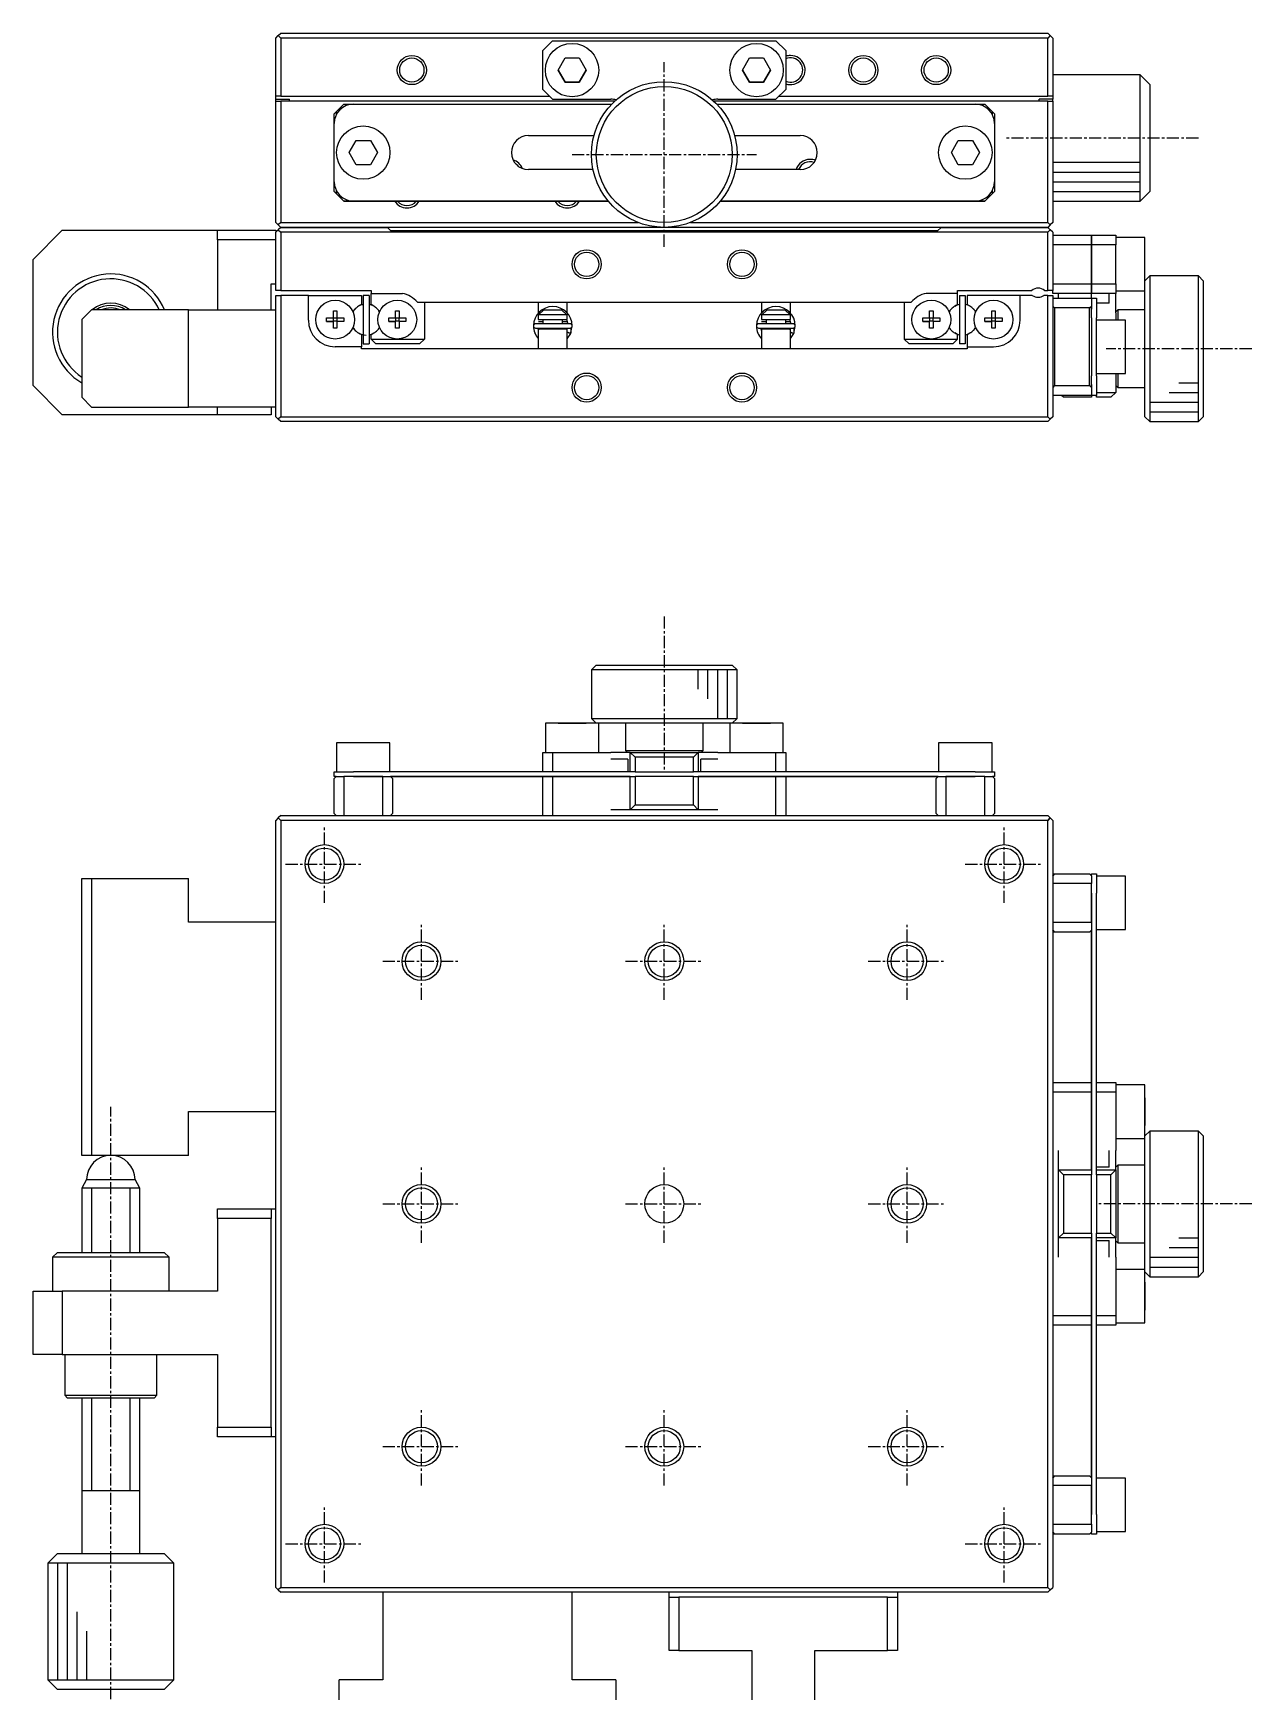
# Model space of a CAD drawing. Extents: x 6 to 439, y 10 to 277.
# Drawn here: x 76.1 to 201.6, y 106.5 to 277.3 of the extents above; entities that cross this region are included whole.
import ezdxf

# ---------------------------------------------------------------- set-up
doc = ezdxf.new("R2010")
doc.units = 0
doc.linetypes.add('CENTER', pattern=[2, 1.25, -0.25, 0.25, -0.25])
doc.layers.get('0').update_dxf_attribs({"linetype": 'CONTINUOUS'})
doc.layers.add('CENTER', color=1, linetype='CENTER')

msp = doc.modelspace()

# ---------------------------------------------------------------- linework, layer by layer
at = {"color": 7, "linetype": 'CONTINUOUS'}
for p, q in [((101.09, 276.82), (101.34, 277.07)), ((101.09, 270.82), (101.09, 276.82)), ((101.34, 277.07), (101.59, 277.32)), ((101.59, 276.82), (101.34, 277.07)), ((101.59, 277.32), (180.59, 277.32)), ((101.59, 276.82), (101.59, 270.82)), ((180.59, 276.82), (101.59, 276.82)), ((180.59, 277.32), (180.84, 277.07)), ((180.84, 277.07), (180.59, 276.82)), ((180.59, 270.82), (180.59, 276.82)), ((180.84, 277.07), (181.09, 276.82)), ((181.09, 276.82), (181.09, 270.82)), ((129.59, 276.52), (128.59, 275.52)), ((128.59, 271.52), (128.59, 275.52)), ((129.59, 276.52), (152.59, 276.52)), ((153.59, 275.52), (152.59, 276.52)), ((153.59, 275.52), (153.59, 271.52)), ((130.15, 273.52), (130.87, 274.77)), ((130.87, 272.27), (130.15, 273.52)), ((130.15, 273.52), (130.87, 272.27)), ((130.87, 274.77), (132.32, 274.77)), ((132.32, 274.77), (133.04, 273.52)), ((133.04, 273.52), (132.32, 272.27)), ((132.32, 272.27), (133.04, 273.52)), ((149.15, 273.52), (149.87, 274.77)), ((149.87, 272.27), (149.15, 273.52)), ((149.15, 273.52), (149.87, 272.27)), ((149.87, 274.77), (151.32, 274.77)), ((151.32, 274.77), (152.04, 273.52)), ((152.04, 273.52), (151.32, 272.27)), ((151.32, 272.27), (152.04, 273.52)), ((132.32, 272.27), (130.87, 272.27)), ((130.87, 272.27), (132.32, 272.27)), ((151.32, 272.27), (149.87, 272.27)), ((149.87, 272.27), (151.32, 272.27)), ((190.09, 273.02), (181.09, 273.02)), ((190.09, 266.46), (190.09, 273.02)), ((191.09, 272.02), (190.09, 273.02)), ((191.09, 272.02), (191.09, 266.47)), ((101.59, 270.82), (101.09, 270.82)), ((101.09, 270.52), (101.09, 270.82)), ((101.09, 270.52), (102.49, 270.52)), ((101.09, 270.32), (101.09, 270.52)), ((101.09, 257.82), (101.09, 270.32)), ((101.09, 270.32), (101.59, 270.32)), ((101.59, 270.82), (129.29, 270.82)), ((101.59, 270.32), (101.59, 257.82)), ((136, 270.32), (101.59, 270.32)), ((102.49, 270.32), (102.49, 270.52)), ((108.09, 270.02), (107.29, 269.22)), ((108.09, 270.02), (109.09, 270.02)), ((109.09, 270.02), (135.69, 270.02)), ((128.59, 271.52), (129.59, 270.52)), ((129.59, 270.52), (135.59, 270.52)), ((180.59, 270.32), (146.19, 270.32)), ((146.5, 270.02), (173.09, 270.02)), ((146.59, 270.52), (152.59, 270.52)), ((152.59, 270.52), (153.59, 271.52)), ((152.89, 270.82), (180.59, 270.82)), ((173.09, 270.02), (174.09, 270.02)), ((174.89, 269.22), (174.09, 270.02)), ((181.09, 270.52), (179.69, 270.52)), ((179.69, 270.32), (179.69, 270.52)), ((181.09, 270.82), (180.59, 270.82)), ((180.59, 257.82), (180.59, 270.32)), ((180.59, 270.32), (181.09, 270.32)), ((181.09, 270.82), (181.09, 270.52)), ((181.09, 270.32), (181.09, 270.52)), ((181.09, 270.32), (181.09, 257.82)), ((107.09, 269.02), (107.29, 269.22)), ((107.09, 268.02), (107.09, 269.02)), ((107.29, 269.22), (107.29, 268.89)), ((174.89, 268.89), (174.89, 269.22)), ((174.89, 269.22), (175.09, 269.02)), ((175.09, 269.02), (175.09, 268.02)), ((107.09, 262.02), (107.09, 268.02)), ((127.09, 266.77), (133.85, 266.77)), ((127.09, 266.77), (133.85, 266.77)), ((148.34, 266.77), (155.09, 266.77)), ((148.34, 266.77), (155.09, 266.77)), ((175.09, 268.02), (175.09, 262.02)), ((108.65, 265.02), (109.37, 266.27)), ((109.37, 263.77), (108.65, 265.02)), ((109.37, 266.27), (110.82, 266.27)), ((110.82, 266.27), (111.54, 265.02)), ((111.54, 265.02), (110.82, 263.77)), ((170.65, 265.02), (171.37, 266.27)), ((171.37, 263.77), (170.65, 265.02)), ((171.37, 266.27), (172.82, 266.27)), ((172.82, 266.27), (173.54, 265.02)), ((173.54, 265.02), (172.82, 263.77)), ((190.09, 260.02), (190.09, 266.46)), ((191.09, 266.47), (191.09, 261.02)), ((110.82, 263.77), (109.37, 263.77)), ((133.76, 263.27), (127.09, 263.27)), ((155.09, 263.27), (148.43, 263.27)), ((172.82, 263.77), (171.37, 263.77)), ((107.09, 261.02), (107.09, 262.02)), ((175.09, 262.02), (175.09, 261.02)), ((107.29, 260.82), (107.09, 261.02)), ((107.09, 261.02), (107.29, 260.82)), ((107.29, 261.15), (107.29, 260.82)), ((108.09, 260.02), (107.29, 260.82)), ((107.29, 260.82), (108.09, 260.02)), ((108.09, 260.02), (109.09, 260.02)), ((109.09, 260.02), (108.09, 260.02)), ((135.33, 260.02), (109.09, 260.02)), ((109.09, 260.02), (112.09, 260.02)), ((112.09, 260.02), (135.33, 260.02)), ((173.09, 260.02), (146.86, 260.02)), ((146.86, 260.02), (170.09, 260.02)), ((170.09, 260.02), (173.09, 260.02)), ((174.09, 260.02), (173.09, 260.02)), ((173.09, 260.02), (174.09, 260.02)), ((174.09, 260.02), (174.89, 260.82)), ((174.89, 260.82), (174.09, 260.02)), ((174.89, 260.82), (174.89, 261.15)), ((175.09, 261.02), (174.89, 260.82)), ((174.89, 260.82), (175.09, 261.02)), ((181.09, 260.02), (190.09, 260.02)), ((190.09, 260.02), (191.09, 261.02)), ((79.09, 257.02), (76.09, 254.02)), ((79.09, 257.02), (95.09, 257.02)), ((95.09, 257.02), (101.09, 257.02)), ((95.09, 256.02), (95.09, 257.02)), ((101.34, 257.57), (101.09, 257.82)), ((101.34, 257.07), (101.09, 256.82)), ((101.09, 257.02), (101.09, 256.82)), ((101.09, 250.82), (101.09, 256.82)), ((101.59, 257.82), (101.34, 257.57)), ((101.59, 257.32), (101.34, 257.57)), ((101.59, 257.32), (101.34, 257.07)), ((101.34, 257.07), (101.59, 256.82)), ((101.59, 257.82), (138.4, 257.82)), ((141.09, 257.32), (101.59, 257.32)), ((101.59, 257.32), (112.59, 257.32)), ((101.59, 256.82), (101.59, 250.82)), ((180.59, 256.82), (101.59, 256.82)), ((112.94, 256.97), (112.59, 257.32)), ((169.24, 256.97), (112.94, 256.97)), ((180.59, 257.32), (141.09, 257.32)), ((143.79, 257.82), (180.59, 257.82)), ((169.59, 257.32), (169.24, 256.97)), ((169.59, 257.32), (180.59, 257.32)), ((180.84, 257.57), (180.59, 257.82)), ((180.84, 257.57), (180.59, 257.32)), ((180.84, 257.07), (180.59, 257.32)), ((180.59, 256.82), (180.84, 257.07)), ((180.59, 250.82), (180.59, 256.82)), ((181.09, 257.82), (180.84, 257.57)), ((181.09, 256.82), (180.84, 257.07)), ((181.09, 256.82), (181.09, 250.82)), ((181.09, 256.52), (185.09, 256.52)), ((185.09, 256.52), (187.59, 256.52)), ((185.09, 255.52), (185.09, 256.52)), ((185.09, 256.52), (185.09, 255.52)), ((187.59, 256.52), (187.59, 255.52)), ((190.59, 256.27), (187.59, 256.27)), ((190.59, 250.77), (190.59, 256.27)), ((101.09, 256.02), (95.09, 256.02)), ((95.09, 256.02), (95.09, 248.82)), ((185.09, 255.52), (181.09, 255.52)), ((187.59, 255.52), (185.09, 255.52)), ((185.09, 255.52), (185.09, 251.52)), ((185.09, 251.52), (185.09, 255.52)), ((187.59, 251.52), (187.59, 255.52)), ((76.09, 241.02), (76.09, 254.02)), ((100.59, 251.52), (101.09, 251.52)), ((100.59, 248.82), (100.59, 251.52)), ((181.09, 251.52), (185.09, 251.52)), ((185.09, 251.52), (187.59, 251.52)), ((185.09, 250.52), (185.09, 251.52)), ((185.09, 251.52), (185.09, 250.52)), ((187.59, 251.52), (187.59, 250.52)), ((191.09, 252.32), (190.59, 251.82)), ((191.09, 252.32), (191.09, 237.32)), ((196.09, 252.32), (191.09, 252.32)), ((196.09, 237.32), (196.09, 252.32)), ((196.59, 251.82), (196.09, 252.32)), ((196.59, 251.82), (196.59, 237.82)), ((101.59, 250.82), (101.09, 250.82)), ((101.09, 237.82), (101.09, 250.32)), ((101.09, 250.32), (101.59, 250.32)), ((101.59, 250.82), (110.89, 250.82)), ((101.59, 250.32), (101.59, 237.82)), ((104.44, 250.32), (101.59, 250.32)), ((104.44, 247.77), (104.44, 250.32)), ((104.44, 250.32), (109.89, 250.32)), ((109.89, 250.32), (109.89, 249.36)), ((110.09, 250.32), (110.09, 245.32)), ((110.09, 250.32), (110.09, 249.38)), ((110.69, 250.32), (110.09, 250.32)), ((110.09, 249.47), (110.09, 249.38)), ((110.09, 249.47), (110.09, 249.38)), ((110.09, 249.47), (110.09, 249.38)), ((110.09, 249.47), (110.09, 249.38)), ((110.09, 249.47), (110.09, 249.38)), ((110.09, 249.47), (110.09, 249.38)), ((110.09, 249.47), (110.09, 249.38)), ((110.09, 249.47), (110.09, 249.38)), ((110.09, 249.47), (110.09, 249.38)), ((110.09, 249.47), (110.09, 249.38)), ((110.09, 249.47), (110.09, 249.38)), ((110.09, 249.47), (110.09, 249.38)), ((110.09, 249.47), (110.09, 249.38)), ((110.09, 249.47), (110.09, 249.38)), ((110.09, 249.47), (110.09, 249.38)), ((110.09, 249.47), (110.09, 249.38)), ((110.09, 249.47), (110.09, 246.17)), ((110.09, 249.47), (110.09, 249.38)), ((110.09, 249.47), (110.09, 249.38)), ((110.09, 249.47), (110.09, 249.38)), ((110.09, 249.47), (110.09, 249.38)), ((110.09, 249.47), (110.09, 249.38)), ((110.09, 249.47), (110.09, 249.38)), ((110.09, 249.47), (110.09, 249.38)), ((110.09, 249.47), (110.09, 249.38)), ((110.09, 249.47), (110.09, 249.38)), ((110.09, 249.47), (110.09, 249.38)), ((110.09, 249.47), (110.09, 249.38)), ((110.09, 249.47), (110.09, 249.38)), ((110.09, 249.47), (110.09, 249.38)), ((110.09, 249.47), (110.09, 249.38)), ((110.09, 249.47), (110.09, 249.38)), ((110.69, 250.32), (110.69, 245.32)), ((110.89, 250.82), (110.89, 250.52)), ((110.89, 250.52), (114.12, 250.52)), ((110.89, 249.36), (110.89, 250.52)), ((115.67, 249.62), (166.52, 249.62)), ((116.39, 249.62), (116.39, 245.82)), ((128.09, 249.62), (128.09, 248.47)), ((131.09, 248.52), (131.09, 249.62)), ((151.09, 249.62), (151.09, 248.51)), ((154.09, 248.47), (154.09, 249.62)), ((165.79, 249.62), (165.79, 245.82)), ((171.29, 250.52), (168.07, 250.52)), ((171.29, 250.82), (178.93, 250.82)), ((171.29, 250.52), (171.29, 250.82)), ((171.29, 249.36), (171.29, 250.52)), ((171.49, 250.32), (171.49, 245.32)), ((171.49, 250.32), (172.09, 250.32)), ((172.09, 250.32), (172.09, 245.32)), ((172.09, 250.32), (172.09, 249.38)), ((172.09, 249.47), (172.09, 249.38)), ((172.09, 249.47), (172.09, 249.38)), ((172.09, 249.47), (172.09, 249.38)), ((172.09, 249.47), (172.09, 249.38)), ((172.09, 249.47), (172.09, 249.38)), ((172.09, 249.47), (172.09, 249.38)), ((172.09, 249.47), (172.09, 249.38)), ((172.09, 249.47), (172.09, 249.38)), ((172.09, 249.47), (172.09, 249.38)), ((172.09, 249.47), (172.09, 249.38)), ((172.09, 249.47), (172.09, 249.38)), ((172.09, 249.47), (172.09, 249.38)), ((172.09, 249.47), (172.09, 249.38)), ((172.09, 249.47), (172.09, 249.38)), ((172.09, 249.47), (172.09, 249.38)), ((172.09, 249.47), (172.09, 249.38)), ((172.09, 249.47), (172.09, 246.17)), ((172.09, 249.47), (172.09, 249.38)), ((172.09, 249.47), (172.09, 249.38)), ((172.09, 249.47), (172.09, 249.38)), ((172.09, 249.47), (172.09, 249.38)), ((172.09, 249.47), (172.09, 249.38)), ((172.09, 249.47), (172.09, 249.38)), ((172.09, 249.47), (172.09, 249.38)), ((172.09, 249.47), (172.09, 249.38)), ((172.09, 249.47), (172.09, 249.38)), ((172.09, 249.47), (172.09, 249.38)), ((172.09, 249.47), (172.09, 249.38)), ((172.09, 249.47), (172.09, 249.38)), ((172.09, 249.47), (172.09, 249.38)), ((172.09, 249.47), (172.09, 249.38)), ((172.09, 249.47), (172.09, 249.38)), ((172.29, 250.32), (172.29, 249.36)), ((177.74, 250.32), (172.29, 250.32)), ((177.74, 247.77), (177.74, 250.32)), ((178.99, 250.32), (177.74, 250.32)), ((180.59, 250.32), (180.19, 250.32)), ((180.26, 250.82), (180.59, 250.82)), ((181.09, 250.82), (180.59, 250.82)), ((180.59, 237.82), (180.59, 250.32)), ((180.59, 250.32), (181.09, 250.32)), ((181.09, 250.52), (181.09, 250.82)), ((185.09, 250.52), (181.09, 250.52)), ((181.09, 250.32), (181.09, 237.82)), ((181.09, 250.02), (185.09, 250.02)), ((181.69, 250.02), (181.69, 250.52)), ((187.59, 250.52), (185.09, 250.52)), ((185.09, 250.02), (185.09, 250.52)), ((185.09, 250.02), (185.09, 249.22)), ((185.09, 250.02), (185.59, 250.02)), ((185.59, 250.02), (185.59, 248.02)), ((186.89, 249.52), (185.59, 249.52)), ((186.89, 249.52), (186.89, 250.52)), ((187.59, 250.77), (190.59, 250.77)), ((187.59, 248.52), (187.59, 250.52)), ((190.59, 237.82), (190.59, 250.77)), ((190.59, 248.82), (190.59, 250.77)), ((82.09, 248.82), (81.09, 247.82)), ((81.09, 247.82), (81.09, 239.82)), ((92.09, 248.82), (82.09, 248.82)), ((92.09, 238.82), (92.09, 248.82)), ((92.09, 248.82), (101.09, 248.82)), ((106.31, 248), (107.01, 248)), ((106.31, 247.64), (106.31, 248)), ((107.01, 248.71), (107.37, 248.71)), ((107.01, 248), (107.01, 248.71)), ((107.03, 247.99), (107.01, 248)), ((107.03, 247.99), (107.36, 247.99)), ((107.03, 247.65), (107.03, 247.99)), ((107.36, 247.99), (107.37, 248)), ((107.36, 247.99), (107.36, 247.65)), ((107.37, 248.71), (107.37, 248)), ((107.37, 248), (108.08, 248)), ((108.08, 248), (108.08, 247.64)), ((109.89, 249.36), (109.6, 249.2)), ((111.19, 249.2), (110.89, 249.36)), ((112.71, 248), (113.41, 248)), ((112.71, 247.64), (112.71, 248)), ((113.41, 248.71), (113.77, 248.71)), ((113.41, 248), (113.41, 248.71)), ((113.43, 247.99), (113.41, 248)), ((113.43, 247.99), (113.76, 247.99)), ((113.43, 247.65), (113.43, 247.99)), ((113.76, 247.99), (113.77, 248)), ((113.76, 247.99), (113.76, 247.65)), ((113.77, 248.71), (113.77, 248)), ((113.77, 248), (114.48, 248)), ((114.48, 248), (114.48, 247.64)), ((128.09, 248.47), (128.09, 248.47)), ((128.15, 248.32), (128.09, 248.32)), ((128.09, 248.32), (128.09, 247.82)), ((128.09, 247.82), (131.09, 247.82)), ((128.15, 248.32), (128.68, 248.82)), ((131.04, 248.32), (128.15, 248.32)), ((128.59, 247.82), (128.59, 247.4)), ((128.68, 248.82), (130.51, 248.82)), ((130.51, 248.82), (131.04, 248.32)), ((130.59, 247.4), (130.59, 247.82)), ((131.02, 247.82), (131.15, 247.4)), ((131.09, 248.32), (131.04, 248.32)), ((131.09, 248.52), (131.09, 248.52)), ((131.09, 247.82), (131.09, 248.32)), ((151.09, 248.51), (151.09, 248.51)), ((151.15, 248.32), (151.09, 248.32)), ((151.09, 248.32), (151.09, 247.82)), ((151.09, 247.82), (154.09, 247.82)), ((151.15, 248.32), (151.68, 248.82)), ((154.04, 248.32), (151.15, 248.32)), ((151.59, 247.82), (151.59, 247.39)), ((151.68, 248.82), (153.51, 248.82)), ((153.51, 248.82), (154.04, 248.32)), ((153.59, 247.39), (153.59, 247.82)), ((153.98, 247.82), (154.11, 247.39)), ((154.09, 248.32), (154.04, 248.32)), ((154.09, 247.82), (154.09, 248.32)), ((167.71, 248), (168.41, 248)), ((167.71, 247.64), (167.71, 248)), ((168.41, 248.71), (168.77, 248.71)), ((168.41, 248), (168.41, 248.71)), ((168.43, 247.99), (168.41, 248)), ((168.43, 247.99), (168.76, 247.99)), ((168.43, 247.65), (168.43, 247.99)), ((168.76, 247.99), (168.77, 248)), ((168.76, 247.99), (168.76, 247.65)), ((168.77, 248.71), (168.77, 248)), ((168.77, 248), (169.48, 248)), ((169.48, 248), (169.48, 247.64)), ((171, 249.2), (171.29, 249.36)), ((172.29, 249.36), (172.59, 249.2)), ((174.11, 248), (174.81, 248)), ((174.11, 247.64), (174.11, 248)), ((174.81, 248.71), (175.17, 248.71)), ((174.81, 248), (174.81, 248.71)), ((174.83, 247.99), (174.81, 248)), ((174.83, 247.99), (175.16, 247.99)), ((174.83, 247.65), (174.83, 247.99)), ((175.16, 247.99), (175.17, 248)), ((175.16, 247.99), (175.16, 247.65)), ((175.17, 248.71), (175.17, 248)), ((175.17, 248), (175.88, 248)), ((175.88, 248), (175.88, 247.64)), ((181.09, 249.22), (181.29, 249.02)), ((181.29, 249.02), (181.29, 241.02)), ((184.89, 249.02), (181.29, 249.02)), ((184.89, 249.02), (185.09, 249.22)), ((184.89, 241.02), (184.89, 249.02)), ((185.09, 249.22), (185.09, 248.89)), ((185.09, 248.89), (185.09, 249.22)), ((185.09, 248.02), (185.09, 248.89)), ((185.09, 248.02), (185.09, 246.32)), ((185.59, 242.02), (185.59, 248.02)), ((188.59, 247.77), (185.59, 247.77)), ((187.79, 248.82), (187.59, 248.62)), ((187.59, 248.52), (187.59, 247.77)), ((187.79, 248.82), (187.79, 247.77)), ((190.59, 248.82), (187.79, 248.82)), ((188.59, 242.27), (188.59, 247.77)), ((190.59, 240.82), (190.59, 248.82)), ((190.59, 240.82), (190.59, 248.82)), ((107.01, 247.64), (106.31, 247.64)), ((106.31, 247.64), (107.01, 247.64)), ((107.03, 247.65), (107.01, 247.64)), ((107.01, 246.93), (107.01, 247.64)), ((107.37, 246.93), (107.01, 246.93)), ((107.36, 247.65), (107.03, 247.65)), ((107.36, 247.65), (107.37, 247.64)), ((107.37, 247.64), (107.37, 246.93)), ((108.08, 247.64), (107.37, 247.64)), ((108.08, 247.64), (107.37, 247.64)), ((109.6, 246.45), (109.89, 246.28)), ((109.89, 246.28), (109.89, 245.02)), ((110.09, 246.26), (110.09, 246.17)), ((110.09, 246.26), (110.09, 246.17)), ((110.09, 246.26), (110.09, 246.17)), ((110.09, 246.26), (110.09, 246.17)), ((110.09, 246.26), (110.09, 246.17)), ((110.09, 246.26), (110.09, 246.17)), ((110.09, 246.26), (110.09, 246.17)), ((110.09, 246.26), (110.09, 245.32)), ((110.09, 246.26), (110.09, 246.17)), ((110.09, 246.26), (110.09, 246.17)), ((110.09, 246.26), (110.09, 246.17)), ((110.09, 246.26), (110.09, 246.17)), ((110.09, 246.26), (110.09, 246.17)), ((110.09, 246.26), (110.09, 246.17)), ((110.09, 246.26), (110.09, 246.17)), ((110.89, 246.28), (111.19, 246.45)), ((110.89, 245.82), (110.89, 246.28)), ((113.41, 247.64), (112.71, 247.64)), ((112.71, 247.64), (113.41, 247.64)), ((113.43, 247.65), (113.41, 247.64)), ((113.41, 246.93), (113.41, 247.64)), ((113.77, 246.93), (113.41, 246.93)), ((113.76, 247.65), (113.43, 247.65)), ((113.76, 247.65), (113.77, 247.64)), ((113.77, 247.64), (113.77, 246.93)), ((114.48, 247.64), (113.77, 247.64)), ((114.48, 247.64), (113.77, 247.64)), ((127.75, 246.46), (127.75, 246.46)), ((127.75, 246.46), (127.75, 246.46)), ((127.75, 246.46), (127.75, 246.46)), ((127.75, 246.46), (127.75, 246.46)), ((127.75, 246.46), (127.75, 246.45)), ((127.75, 246.45), (127.75, 246.45)), ((127.75, 246.45), (127.75, 246.45)), ((127.75, 246.45), (127.75, 246.45)), ((127.75, 246.45), (127.77, 246.4)), ((127.77, 246.41), (127.77, 246.4)), ((127.77, 246.4), (127.77, 246.4)), ((127.77, 246.4), (127.77, 246.4)), ((127.77, 246.4), (127.78, 246.37)), ((131.39, 247.4), (127.84, 247.4)), ((127.84, 246.95), (131.39, 246.95)), ((128.1, 246.82), (128.08, 246.95)), ((131.09, 246.82), (128.09, 246.82)), ((128.09, 246.82), (128.09, 244.82)), ((128.13, 247.62), (128.59, 247.62)), ((128.2, 246.82), (128.44, 246.95)), ((128.59, 246.95), (128.59, 246.82)), ((130.59, 247.62), (131.09, 247.62)), ((130.59, 246.82), (130.59, 246.95)), ((130.79, 246.95), (131.02, 246.82)), ((131.09, 247.62), (131.09, 247.63)), ((131.09, 247.63), (131.09, 247.63)), ((131.09, 247.63), (131.09, 247.63)), ((131.09, 244.82), (131.09, 246.82)), ((131.11, 246.53), (131.09, 246.53)), ((131.45, 246.39), (131.09, 246.52)), ((131.1, 245.83), (131.46, 246.4)), ((131.12, 246.52), (131.11, 246.53)), ((131.14, 246.51), (131.12, 246.52)), ((131.15, 246.5), (131.14, 246.51)), ((131.17, 246.5), (131.15, 246.5)), ((131.18, 246.49), (131.17, 246.5)), ((131.2, 246.48), (131.18, 246.49)), ((131.22, 246.47), (131.2, 246.48)), ((131.24, 246.47), (131.22, 246.47)), ((131.25, 246.46), (131.24, 246.47)), ((131.27, 246.45), (131.25, 246.46)), ((131.29, 246.44), (131.27, 246.45)), ((131.31, 246.44), (131.29, 246.44)), ((131.32, 246.43), (131.31, 246.44)), ((131.34, 246.43), (131.32, 246.43)), ((131.36, 246.42), (131.34, 246.43)), ((131.37, 246.42), (131.36, 246.42)), ((131.39, 246.41), (131.37, 246.42)), ((131.4, 246.41), (131.39, 246.41)), ((131.41, 246.4), (131.4, 246.41)), ((131.42, 246.4), (131.41, 246.4)), ((131.43, 246.4), (131.42, 246.4)), ((131.44, 246.4), (131.43, 246.4)), ((131.44, 246.36), (131.61, 247.15)), ((131.45, 246.4), (131.44, 246.4)), ((131.46, 246.4), (131.45, 246.4)), ((131.45, 246.4), (131.45, 246.4)), ((131.47, 246.93), (131.46, 246.96)), ((131.46, 246.96), (131.46, 246.96)), ((131.46, 246.4), (131.47, 246.43)), ((131.46, 246.4), (131.46, 246.4)), ((131.46, 246.4), (131.46, 246.4)), ((131.48, 246.89), (131.47, 246.93)), ((131.47, 246.43), (131.48, 246.47)), ((131.49, 246.86), (131.48, 246.89)), ((131.48, 246.47), (131.49, 246.5)), ((131.5, 246.82), (131.49, 246.86)), ((131.49, 246.5), (131.5, 246.54)), ((131.51, 246.79), (131.5, 246.82)), ((131.5, 246.54), (131.51, 246.57)), ((131.51, 246.75), (131.51, 246.79)), ((131.51, 246.72), (131.51, 246.75)), ((131.51, 246.68), (131.51, 246.72)), ((131.51, 246.64), (131.51, 246.68)), ((131.51, 246.61), (131.51, 246.64)), ((131.51, 246.57), (131.51, 246.61)), ((150.71, 246.45), (150.71, 246.45)), ((150.71, 246.45), (150.71, 246.45)), ((150.71, 246.45), (150.71, 246.45)), ((150.71, 246.45), (150.71, 246.45)), ((150.71, 246.45), (150.71, 246.45)), ((150.71, 246.45), (150.71, 246.44)), ((150.71, 246.44), (150.71, 246.44)), ((150.71, 246.44), (150.71, 246.44)), ((150.71, 246.44), (150.73, 246.39)), ((150.73, 246.4), (150.73, 246.4)), ((150.73, 246.4), (150.73, 246.4)), ((150.73, 246.39), (150.73, 246.4)), ((150.73, 246.39), (150.75, 246.36)), ((154.35, 247.39), (150.8, 247.39)), ((150.8, 246.94), (154.35, 246.94)), ((151.07, 246.82), (151.04, 246.94)), ((151.09, 246.71), (151.07, 246.82)), ((151.09, 247.62), (151.59, 247.62)), ((154.09, 246.82), (151.09, 246.82)), ((151.09, 246.82), (151.09, 244.82)), ((151.17, 246.82), (151.4, 246.94)), ((151.59, 246.94), (151.59, 246.82)), ((153.59, 247.62), (154.06, 247.62)), ((153.59, 246.82), (153.59, 246.94)), ((153.75, 246.94), (153.98, 246.82)), ((154.09, 244.82), (154.09, 246.82)), ((154.11, 246.5), (154.09, 246.5)), ((154.42, 246.39), (154.09, 246.49)), ((154.1, 245.87), (154.42, 246.39)), ((154.12, 246.49), (154.11, 246.5)), ((154.14, 246.48), (154.12, 246.49)), ((154.15, 246.48), (154.14, 246.48)), ((154.17, 246.47), (154.15, 246.48)), ((154.18, 246.46), (154.17, 246.47)), ((154.2, 246.46), (154.18, 246.46)), ((154.22, 246.45), (154.2, 246.46)), ((154.23, 246.44), (154.22, 246.45)), ((154.25, 246.44), (154.23, 246.44)), ((154.26, 246.43), (154.25, 246.44)), ((154.28, 246.42), (154.26, 246.43)), ((154.3, 246.42), (154.28, 246.42)), ((154.31, 246.41), (154.3, 246.42)), ((154.32, 246.41), (154.31, 246.41)), ((154.34, 246.41), (154.32, 246.41)), ((154.35, 246.4), (154.34, 246.41)), ((154.36, 246.4), (154.35, 246.4)), ((154.37, 246.4), (154.36, 246.4)), ((154.38, 246.39), (154.37, 246.4)), ((154.39, 246.39), (154.38, 246.39)), ((154.4, 246.39), (154.39, 246.39)), ((154.41, 246.39), (154.4, 246.39)), ((154.4, 246.35), (154.42, 246.39)), ((154.42, 246.39), (154.41, 246.39)), ((154.41, 246.39), (154.41, 246.39)), ((154.42, 246.39), (154.58, 247.14)), ((154.43, 246.92), (154.42, 246.95)), ((154.42, 246.95), (154.42, 246.95)), ((154.42, 246.39), (154.43, 246.43)), ((154.42, 246.4), (154.42, 246.39)), ((154.42, 246.39), (154.42, 246.39)), ((154.42, 246.39), (154.42, 246.39)), ((154.45, 246.88), (154.43, 246.92)), ((154.43, 246.43), (154.45, 246.46)), ((154.45, 246.85), (154.45, 246.88)), ((154.46, 246.81), (154.45, 246.85)), ((154.45, 246.46), (154.46, 246.49)), ((154.47, 246.78), (154.46, 246.81)), ((154.46, 246.53), (154.47, 246.56)), ((154.46, 246.49), (154.46, 246.53)), ((154.47, 246.74), (154.47, 246.78)), ((154.48, 246.71), (154.47, 246.74)), ((154.47, 246.6), (154.48, 246.64)), ((154.47, 246.56), (154.47, 246.6)), ((154.48, 246.67), (154.48, 246.71)), ((154.48, 246.64), (154.48, 246.67)), ((168.41, 247.64), (167.71, 247.64)), ((167.71, 247.64), (168.41, 247.64)), ((168.43, 247.65), (168.41, 247.64)), ((168.41, 246.93), (168.41, 247.64)), ((168.77, 246.93), (168.41, 246.93)), ((168.76, 247.65), (168.43, 247.65)), ((168.76, 247.65), (168.77, 247.64)), ((168.77, 247.64), (168.77, 246.93)), ((169.48, 247.64), (168.77, 247.64)), ((169.48, 247.64), (168.77, 247.64)), ((171.29, 246.28), (171, 246.45)), ((171.29, 245.82), (171.29, 246.28)), ((172.09, 246.26), (172.09, 246.17)), ((172.09, 246.26), (172.09, 246.17)), ((172.09, 246.26), (172.09, 246.17)), ((172.09, 246.26), (172.09, 246.17)), ((172.09, 246.26), (172.09, 246.17)), ((172.09, 246.26), (172.09, 246.17)), ((172.09, 246.26), (172.09, 246.17)), ((172.09, 246.26), (172.09, 246.17)), ((172.09, 246.26), (172.09, 245.32)), ((172.09, 246.26), (172.09, 246.17)), ((172.09, 246.26), (172.09, 246.17)), ((172.09, 246.26), (172.09, 246.17)), ((172.09, 246.26), (172.09, 246.17)), ((172.09, 246.26), (172.09, 246.17)), ((172.09, 246.26), (172.09, 246.17)), ((172.09, 246.26), (172.09, 246.17)), ((172.59, 246.45), (172.29, 246.28)), ((172.29, 246.28), (172.29, 245.02)), ((174.81, 247.64), (174.11, 247.64)), ((174.11, 247.64), (174.81, 247.64)), ((174.83, 247.65), (174.81, 247.64)), ((174.81, 246.93), (174.81, 247.64)), ((175.17, 246.93), (174.81, 246.93)), ((175.16, 247.65), (174.83, 247.65)), ((175.16, 247.65), (175.17, 247.64)), ((175.17, 247.64), (175.17, 246.93)), ((175.88, 247.64), (175.17, 247.64)), ((175.88, 247.64), (175.17, 247.64)), ((185.09, 246.32), (185.09, 242.02)), ((109.89, 245.02), (107.19, 245.02)), ((109.89, 244.82), (109.89, 245.02)), ((172.29, 244.82), (109.89, 244.82)), ((110.09, 245.32), (110.69, 245.32)), ((110.89, 245.82), (113.59, 245.82)), ((111.39, 245.32), (110.89, 245.82)), ((115.89, 245.32), (111.39, 245.32)), ((113.59, 245.82), (116.39, 245.82)), ((116.39, 245.82), (115.89, 245.32)), ((165.79, 245.82), (168.59, 245.82)), ((166.29, 245.32), (165.79, 245.82)), ((170.79, 245.32), (166.29, 245.32)), ((168.59, 245.82), (171.29, 245.82)), ((171.29, 245.82), (170.79, 245.32)), ((172.09, 245.32), (171.49, 245.32)), ((172.29, 245.02), (172.29, 244.82)), ((172.29, 245.02), (174.99, 245.02)), ((76.09, 241.02), (79.09, 238.02)), ((181.29, 241.02), (181.09, 240.82)), ((181.29, 241.02), (184.89, 241.02)), ((185.09, 240.82), (184.89, 241.02)), ((185.09, 241.15), (185.09, 242.02)), ((185.09, 241.15), (185.09, 240.82)), ((185.09, 240.82), (185.09, 241.15)), ((185.59, 242.27), (188.59, 242.27)), ((185.59, 242.02), (185.59, 240.02)), ((187.59, 242.27), (187.59, 240.32)), ((187.59, 241.02), (187.79, 240.82)), ((187.79, 242.27), (187.79, 240.82)), ((81.09, 239.82), (82.09, 238.82)), ((185.09, 240.02), (181.09, 240.02)), ((182.19, 239.82), (181.99, 240.02)), ((185.09, 239.82), (182.19, 239.82)), ((185.09, 240.82), (185.09, 240.02)), ((185.59, 240.02), (185.09, 240.02)), ((185.09, 240.02), (185.09, 239.82)), ((185.59, 240.32), (187.59, 240.32)), ((185.59, 239.82), (185.59, 240.02)), ((187.09, 239.82), (185.59, 239.82)), ((187.59, 240.32), (187.09, 239.82)), ((187.79, 240.82), (190.59, 240.82)), ((190.59, 237.82), (190.59, 240.82)), ((95.09, 238.02), (79.09, 238.02)), ((82.09, 238.82), (92.09, 238.82)), ((101.09, 238.82), (92.09, 238.82)), ((95.09, 238.02), (95.09, 238.82)), ((100.59, 238.02), (95.09, 238.02)), ((100.59, 238.82), (100.59, 238.02)), ((101.34, 237.57), (101.09, 237.82)), ((101.59, 237.82), (101.34, 237.57)), ((101.59, 237.32), (101.34, 237.57)), ((101.59, 237.82), (180.59, 237.82)), ((180.84, 237.57), (180.59, 237.82)), ((180.59, 237.32), (180.84, 237.57)), ((181.09, 237.82), (180.84, 237.57)), ((190.59, 237.82), (191.09, 237.32)), ((196.09, 237.32), (196.59, 237.82)), ((196.59, 237.82), (196.59, 237.82)), ((180.59, 237.32), (101.59, 237.32)), ((191.09, 237.32), (196.09, 237.32)), ((196.09, 237.32), (196.09, 237.32)), ((134.09, 212.25), (133.59, 211.75)), ((134.09, 212.25), (141.02, 212.25)), ((141.02, 212.25), (148.09, 212.25)), ((148.59, 211.75), (148.09, 212.25)), ((141.01, 211.75), (133.59, 211.75)), ((133.59, 211.75), (133.59, 206.75)), ((148.59, 211.75), (141.01, 211.75)), ((148.59, 206.75), (148.59, 211.75)), ((133.59, 206.75), (148.59, 206.75)), ((133.59, 206.75), (134.09, 206.25)), ((148.09, 206.25), (148.59, 206.75)), ((131.59, 206.25), (128.84, 206.25)), ((134.09, 206.25), (128.84, 206.25)), ((128.84, 206.25), (128.84, 203.25)), ((130.87, 206.25), (130.15, 206.25)), ((130.15, 206.25), (130.87, 206.25)), ((132.32, 206.25), (130.87, 206.25)), ((130.87, 206.25), (132.32, 206.25)), ((134.09, 206.25), (131.59, 206.25)), ((133.04, 206.25), (132.32, 206.25)), ((132.32, 206.25), (133.04, 206.25)), ((148.09, 206.25), (134.09, 206.25)), ((134.34, 203.25), (134.34, 206.25)), ((137.09, 206.25), (137.09, 203.45)), ((145.09, 203.45), (145.09, 206.25)), ((147.84, 206.25), (147.84, 203.25)), ((150.59, 206.25), (148.09, 206.25)), ((153.34, 206.25), (148.09, 206.25)), ((149.87, 206.25), (149.15, 206.25)), ((149.15, 206.25), (149.87, 206.25)), ((151.32, 206.25), (149.87, 206.25)), ((149.87, 206.25), (151.32, 206.25)), ((153.34, 206.25), (150.59, 206.25)), ((152.04, 206.25), (151.32, 206.25)), ((151.32, 206.25), (152.04, 206.25)), ((153.34, 203.25), (153.34, 206.25)), ((112.84, 204.25), (107.34, 204.25)), ((107.34, 204.25), (107.34, 201.25)), ((112.84, 201.25), (112.84, 204.25)), ((137.09, 203.45), (145.09, 203.45)), ((137.09, 203.45), (137.29, 203.25)), ((144.89, 203.25), (145.09, 203.45)), ((174.84, 204.25), (169.34, 204.25)), ((169.34, 204.25), (169.34, 201.25)), ((174.84, 201.25), (174.84, 204.25)), ((128.59, 201.25), (128.59, 203.25)), ((128.59, 203.25), (129.59, 203.25)), ((129.59, 203.25), (129.59, 201.25)), ((129.59, 203.25), (135.59, 203.25)), ((137.29, 203.25), (135.59, 203.25)), ((137.33, 202.55), (135.59, 202.55)), ((137.59, 203.25), (137.29, 203.25)), ((137.33, 202.55), (137.33, 201.25)), ((137.59, 201.25), (137.59, 203.25)), ((137.59, 203.25), (138.09, 202.75)), ((137.59, 203.25), (139.84, 203.25)), ((138.09, 202.75), (138.09, 201.25)), ((144.09, 202.75), (138.09, 202.75)), ((139.84, 203.25), (142.34, 203.25)), ((142.34, 203.25), (144.59, 203.25)), ((144.59, 203.25), (144.09, 202.75)), ((144.09, 201.25), (144.09, 202.75)), ((144.89, 203.25), (144.59, 203.25)), ((144.59, 203.25), (144.59, 201.25)), ((146.59, 202.55), (144.86, 202.55)), ((144.86, 201.25), (144.86, 202.55)), ((146.59, 203.25), (144.89, 203.25)), ((146.59, 203.25), (152.59, 203.25)), ((152.59, 201.25), (152.59, 203.25)), ((152.59, 203.25), (153.59, 203.25)), ((153.59, 203.25), (153.59, 201.25)), ((107.09, 200.75), (107.09, 201.25)), ((107.09, 201.25), (109.09, 201.25)), ((107.29, 200.75), (107.09, 200.55)), ((107.29, 200.75), (107.09, 200.75)), ((107.29, 200.75), (107.09, 200.75)), ((107.09, 196.95), (107.09, 200.55)), ((107.29, 200.75), (108.09, 200.75)), ((108.09, 200.75), (108.09, 196.75)), ((109.09, 200.75), (108.09, 200.75)), ((109.09, 200.75), (108.09, 200.75)), ((137.89, 201.25), (109.09, 201.25)), ((112.09, 200.75), (109.09, 200.75)), ((109.09, 200.75), (112.09, 200.75)), ((112.09, 196.75), (112.09, 200.75)), ((112.09, 200.75), (137.89, 200.75)), ((113.09, 200.55), (112.89, 200.75)), ((136.92, 200.75), (112.89, 200.75)), ((113.09, 200.55), (113.09, 196.95)), ((127.09, 200.75), (125.34, 200.75)), ((127.09, 200.75), (125.34, 200.75)), ((137.59, 200.75), (127.09, 200.75)), ((127.09, 200.75), (137.59, 200.75)), ((128.59, 196.75), (128.59, 200.75)), ((129.59, 200.75), (129.59, 196.75)), ((137.59, 197.35), (137.59, 200.75)), ((138.09, 201.25), (137.89, 201.25)), ((137.89, 200.75), (138.09, 200.75)), ((138.09, 201.25), (144.09, 201.25)), ((138.09, 200.75), (138.09, 197.85)), ((144.09, 200.75), (138.09, 200.75)), ((144.29, 201.25), (144.09, 201.25)), ((144.09, 197.85), (144.09, 200.75)), ((144.09, 200.75), (144.29, 200.75)), ((173.09, 201.25), (144.29, 201.25)), ((144.29, 200.75), (170.09, 200.75)), ((155.09, 200.75), (144.59, 200.75)), ((144.59, 200.75), (155.09, 200.75)), ((144.59, 200.75), (144.59, 197.35)), ((169.29, 200.75), (145.27, 200.75)), ((152.59, 196.75), (152.59, 200.75)), ((153.59, 200.75), (153.59, 196.75)), ((156.84, 200.75), (155.09, 200.75)), ((156.84, 200.75), (155.09, 200.75)), ((169.29, 200.75), (169.09, 200.55)), ((169.09, 196.95), (169.09, 200.55)), ((170.09, 200.75), (170.09, 196.75)), ((173.09, 200.75), (170.09, 200.75)), ((170.09, 200.75), (173.09, 200.75)), ((173.09, 201.25), (175.09, 201.25)), ((174.09, 200.75), (173.09, 200.75)), ((174.09, 200.75), (173.09, 200.75)), ((174.09, 196.75), (174.09, 200.75)), ((174.09, 200.75), (174.89, 200.75)), ((175.09, 200.55), (174.89, 200.75)), ((175.09, 200.75), (174.89, 200.75)), ((175.09, 200.75), (174.89, 200.75)), ((175.09, 201.25), (175.09, 200.75)), ((175.09, 200.55), (175.09, 196.95)), ((101.34, 196.5), (101.09, 196.25)), ((101.59, 196.75), (101.34, 196.5)), ((101.59, 196.25), (101.34, 196.5)), ((101.59, 196.75), (180.59, 196.75)), ((107.09, 196.95), (107.29, 196.75)), ((107.29, 196.75), (107.09, 196.95)), ((112.89, 196.75), (113.09, 196.95)), ((113.09, 196.95), (112.89, 196.75)), ((137.59, 197.35), (135.59, 197.35)), ((138.09, 197.85), (137.59, 197.35)), ((144.59, 197.35), (137.59, 197.35)), ((138.09, 197.85), (144.09, 197.85)), ((144.09, 197.85), (144.59, 197.35)), ((146.59, 197.35), (144.59, 197.35)), ((169.09, 196.95), (169.29, 196.75)), ((169.29, 196.75), (169.09, 196.95)), ((174.89, 196.75), (175.09, 196.95)), ((175.09, 196.95), (174.89, 196.75)), ((180.84, 196.5), (180.59, 196.75)), ((180.84, 196.5), (180.59, 196.75)), ((180.84, 196.5), (180.59, 196.25)), ((180.59, 196.25), (180.84, 196.5)), ((181.09, 196.25), (180.84, 196.5)), ((181.09, 196.25), (180.84, 196.5)), ((101.09, 117.25), (101.09, 196.25)), ((180.59, 196.25), (101.59, 196.25)), ((101.59, 196.25), (101.59, 117.25)), ((180.59, 117.25), (180.59, 196.25)), ((181.09, 196.25), (181.09, 117.25)), ((81.09, 179.25), (81.09, 190.25)), ((81.09, 190.25), (82.09, 190.25)), ((82.09, 190.25), (82.09, 161.75)), ((82.09, 190.25), (92.09, 190.25)), ((92.09, 185.75), (92.09, 190.25)), ((181.29, 190.75), (181.09, 190.55)), ((181.09, 190.55), (181.29, 190.75)), ((185.09, 189.75), (181.09, 189.75)), ((181.29, 190.75), (184.89, 190.75)), ((185.09, 190.55), (184.89, 190.75)), ((185.09, 190.55), (185.09, 190.75)), ((185.09, 190.75), (185.59, 190.75)), ((185.09, 190.55), (185.09, 190.75)), ((185.09, 190.55), (185.09, 189.75)), ((185.09, 188.75), (185.09, 189.75)), ((185.09, 188.75), (185.09, 189.75)), ((185.59, 190.75), (185.59, 188.75)), ((188.59, 190.5), (185.59, 190.5)), ((188.59, 185), (188.59, 190.5)), ((185.09, 185.75), (185.09, 188.75)), ((185.09, 188.75), (185.09, 185.75)), ((185.59, 159.95), (185.59, 188.75)), ((101.09, 185.75), (92.09, 185.75)), ((181.09, 185.75), (185.09, 185.75)), ((181.09, 184.95), (181.29, 184.75)), ((181.29, 184.75), (181.09, 184.95)), ((184.89, 184.75), (181.29, 184.75)), ((184.89, 184.75), (185.09, 184.95)), ((185.09, 185.75), (185.09, 159.95)), ((185.09, 160.93), (185.09, 184.95)), ((185.59, 185), (188.59, 185)), ((81.09, 172.75), (81.09, 179.25)), ((81.09, 161.75), (81.09, 172.75)), ((185.09, 170.75), (185.09, 172.5)), ((185.09, 170.75), (185.09, 172.5)), ((181.09, 169.25), (185.09, 169.25)), ((185.09, 160.25), (185.09, 170.75)), ((185.09, 170.75), (185.09, 160.25)), ((185.59, 169.25), (187.59, 169.25)), ((187.59, 169.25), (187.59, 168.25)), ((185.09, 168.25), (181.09, 168.25)), ((187.59, 168.25), (185.59, 168.25)), ((190.59, 169), (187.59, 169)), ((187.59, 168.25), (187.59, 162.25)), ((190.59, 166.25), (190.59, 169)), ((190.59, 163.75), (190.59, 169)), ((190.59, 166.97), (190.59, 167.69)), ((190.59, 167.69), (190.59, 166.97)), ((92.09, 161.75), (92.09, 166.25)), ((92.09, 166.25), (101.09, 166.25)), ((190.59, 165.53), (190.59, 166.97)), ((190.59, 166.97), (190.59, 165.53)), ((190.59, 163.75), (190.59, 166.25)), ((190.59, 164.81), (190.59, 165.53)), ((190.59, 165.53), (190.59, 164.81)), ((191.09, 164.25), (190.59, 163.75)), ((191.09, 164.25), (191.09, 149.25)), ((196.09, 164.25), (191.09, 164.25)), ((196.09, 156.83), (196.09, 164.25)), ((196.59, 163.75), (196.09, 164.25)), ((187.59, 163.5), (190.59, 163.5)), ((190.59, 149.75), (190.59, 163.75)), ((196.59, 163.75), (196.59, 156.83)), ((82.09, 161.75), (81.09, 161.75)), ((92.09, 161.75), (82.09, 161.75)), ((181.69, 160.25), (181.69, 162.25)), ((186.89, 160.52), (186.89, 162.25)), ((187.59, 160.55), (187.59, 162.25)), ((187.79, 160.75), (187.59, 160.55)), ((187.79, 160.75), (187.79, 152.75)), ((190.59, 160.75), (187.79, 160.75)), ((81.59, 159.25), (81.34, 158.82)), ((81.59, 159.25), (86.59, 159.25)), ((86.84, 158.82), (86.59, 159.25)), ((182.19, 159.75), (181.69, 160.25)), ((181.69, 160.25), (185.09, 160.25)), ((181.69, 153.25), (181.69, 160.25)), ((185.09, 159.75), (182.19, 159.75)), ((182.19, 159.75), (182.19, 153.75)), ((185.09, 159.95), (185.09, 159.75)), ((185.09, 153.75), (185.09, 159.75)), ((186.89, 160.52), (185.59, 160.52)), ((185.59, 160.25), (187.59, 160.25)), ((185.59, 159.75), (185.59, 159.95)), ((187.09, 159.75), (185.59, 159.75)), ((185.59, 159.75), (185.59, 153.75)), ((187.59, 160.25), (187.09, 159.75)), ((187.09, 153.75), (187.09, 159.75)), ((187.59, 160.25), (187.59, 160.55)), ((187.59, 160.25), (187.59, 158)), ((81.34, 158.82), (81.09, 158.38)), ((87.09, 158.38), (81.09, 158.38)), ((81.09, 158.38), (81.09, 151.75)), ((87.09, 158.38), (86.84, 158.82)), ((87.09, 151.75), (87.09, 158.38)), ((187.59, 158), (187.59, 155.5)), ((95.09, 155.25), (95.09, 156.25)), ((95.09, 156.25), (100.59, 156.25)), ((100.59, 156.25), (100.59, 155.25)), ((100.59, 156.25), (101.09, 156.25)), ((187.59, 155.5), (187.59, 153.25)), ((196.09, 149.25), (196.09, 156.83)), ((196.59, 156.83), (196.59, 149.75)), ((95.09, 155.25), (95.09, 147.75)), ((100.59, 155.25), (95.09, 155.25)), ((100.59, 133.75), (100.59, 155.25)), ((182.19, 153.75), (181.69, 153.25)), ((182.19, 153.75), (185.09, 153.75)), ((185.09, 153.75), (185.09, 153.55)), ((185.59, 153.75), (187.09, 153.75)), ((185.59, 153.55), (185.59, 153.75)), ((187.59, 153.25), (187.09, 153.75)), ((185.09, 153.25), (181.69, 153.25)), ((181.69, 151.25), (181.69, 153.25)), ((185.09, 153.55), (185.09, 127.75)), ((185.09, 142.75), (185.09, 153.25)), ((185.09, 153.25), (185.09, 142.75)), ((185.09, 128.55), (185.09, 152.57)), ((185.59, 124.75), (185.59, 153.55)), ((187.59, 153.25), (185.59, 153.25)), ((185.59, 152.98), (186.89, 152.98)), ((186.89, 151.25), (186.89, 152.98)), ((187.59, 152.95), (187.59, 153.25)), ((187.59, 151.25), (187.59, 152.95)), ((187.59, 152.95), (187.79, 152.75)), ((187.79, 152.75), (190.59, 152.75)), ((78.59, 151.75), (78.09, 151.25)), ((90.09, 151.25), (78.09, 151.25)), ((78.09, 151.25), (78.09, 147.75)), ((78.59, 151.75), (89.59, 151.75)), ((90.09, 151.25), (89.59, 151.75)), ((90.09, 147.75), (90.09, 151.25)), ((187.59, 151.25), (187.59, 145.25)), ((190.59, 150), (187.59, 150)), ((190.59, 147.25), (190.59, 149.75)), ((190.59, 144.5), (190.59, 149.75)), ((190.59, 149.75), (191.09, 149.25)), ((190.59, 147.97), (190.59, 148.69)), ((190.59, 148.69), (190.59, 147.97)), ((191.09, 149.25), (196.09, 149.25)), ((196.09, 149.25), (196.59, 149.75)), ((76.09, 141.25), (76.09, 147.75)), ((76.09, 147.75), (79.09, 147.75)), ((79.09, 147.75), (79.09, 141.25)), ((95.09, 147.75), (79.09, 147.75)), ((190.59, 146.53), (190.59, 147.97)), ((190.59, 147.97), (190.59, 146.53)), ((190.59, 144.5), (190.59, 147.25)), ((181.09, 145.25), (185.09, 145.25)), ((185.59, 145.25), (187.59, 145.25)), ((187.59, 145.25), (187.59, 144.25)), ((190.59, 145.81), (190.59, 146.53)), ((190.59, 146.53), (190.59, 145.81)), ((185.09, 144.25), (181.09, 144.25)), ((187.59, 144.25), (185.59, 144.25)), ((187.59, 144.5), (190.59, 144.5)), ((185.09, 141), (185.09, 142.75)), ((185.09, 141), (185.09, 142.75)), ((79.09, 141.25), (76.09, 141.25)), ((79.09, 141.25), (95.09, 141.25)), ((79.34, 141.25), (79.34, 137.05)), ((88.84, 137.05), (88.84, 141.25)), ((95.09, 141.25), (95.09, 133.75)), ((79.34, 137.05), (88.84, 137.05)), ((79.34, 137.05), (79.64, 136.75)), ((88.54, 136.75), (79.64, 136.75)), ((81.09, 136.75), (81.09, 127.25)), ((87.09, 127.25), (87.09, 136.75)), ((88.54, 136.75), (88.84, 137.05)), ((95.09, 132.75), (95.09, 133.75)), ((95.09, 133.75), (100.59, 133.75)), ((100.59, 133.75), (100.59, 132.75)), ((100.59, 132.75), (95.09, 132.75)), ((101.09, 132.75), (100.59, 132.75)), ((181.29, 128.75), (181.09, 128.55)), ((181.09, 128.55), (181.29, 128.75)), ((181.29, 128.75), (184.89, 128.75)), ((185.09, 128.55), (184.89, 128.75)), ((188.59, 128.5), (185.59, 128.5)), ((188.59, 123), (188.59, 128.5)), ((81.09, 127.25), (87.09, 127.25)), ((81.09, 127.25), (81.09, 127.25)), ((81.09, 127.25), (81.09, 120.75)), ((81.09, 127.25), (81.09, 127.25)), ((87.09, 120.75), (87.09, 127.25)), ((87.09, 127.25), (87.09, 127.25)), ((87.09, 127.25), (87.09, 127.25)), ((185.09, 127.75), (181.09, 127.75)), ((185.09, 124.75), (185.09, 127.75)), ((185.09, 127.75), (185.09, 124.75)), ((185.09, 123.75), (185.09, 124.75)), ((185.09, 123.75), (185.09, 124.75)), ((185.59, 124.75), (185.59, 122.75)), ((181.09, 123.75), (185.09, 123.75)), ((185.09, 123.75), (185.09, 122.95)), ((185.59, 123), (188.59, 123)), ((181.09, 122.95), (181.29, 122.75)), ((181.29, 122.75), (181.09, 122.95)), ((184.89, 122.75), (181.29, 122.75)), ((184.89, 122.75), (185.09, 122.95)), ((185.09, 122.75), (185.09, 122.95)), ((185.09, 122.75), (185.09, 122.95)), ((185.59, 122.75), (185.09, 122.75)), ((78.59, 120.75), (77.59, 119.75)), ((90.59, 119.75), (77.59, 119.75)), ((77.59, 119.75), (77.59, 107.75)), ((78.59, 120.75), (89.59, 120.75)), ((90.59, 119.75), (89.59, 120.75)), ((90.59, 107.75), (90.59, 119.75)), ((101.09, 117.25), (101.34, 117)), ((101.59, 117.25), (101.34, 117)), ((101.34, 117), (101.59, 116.75)), ((101.59, 117.25), (180.59, 117.25)), ((180.59, 116.75), (101.59, 116.75)), ((112.09, 116.75), (112.09, 107.75)), ((131.59, 107.75), (131.59, 116.75)), ((141.59, 116.25), (141.59, 116.75)), ((141.59, 110.75), (141.59, 116.25)), ((141.59, 116.25), (142.59, 116.25)), ((142.59, 116.25), (142.59, 110.75)), ((164.09, 116.25), (142.59, 116.25)), ((164.09, 110.75), (164.09, 116.25)), ((164.09, 116.25), (165.09, 116.25)), ((165.09, 116.75), (165.09, 116.25)), ((165.09, 116.25), (165.09, 110.75)), ((180.84, 117), (180.59, 117.25)), ((180.59, 116.75), (180.84, 117)), ((180.84, 117), (181.09, 117.25)), ((142.59, 110.75), (141.59, 110.75)), ((142.59, 110.75), (150.09, 110.75)), ((150.09, 110.75), (150.09, 94.75)), ((156.59, 110.75), (164.09, 110.75)), ((156.59, 94.75), (156.59, 110.75)), ((165.09, 110.75), (164.09, 110.75)), ((77.59, 107.75), (90.59, 107.75)), ((77.59, 107.75), (78.59, 106.75)), ((89.59, 106.75), (90.59, 107.75)), ((90.59, 107.75), (90.59, 107.75)), ((107.59, 97.75), (107.59, 107.75)), ((112.09, 107.75), (107.59, 107.75)), ((136.09, 107.75), (131.59, 107.75)), ((136.09, 107.75), (136.09, 97.75)), ((89.59, 106.75), (78.59, 106.75)), ((89.59, 106.75), (78.59, 106.75))]:
    msp.add_line(p, q, dxfattribs=at)
at = {"color": 3, "linetype": 'CONTINUOUS'}
for p, q in [((181.09, 264.02), (190.09, 264.02)), ((181.09, 263.02), (190.09, 263.02)), ((181.09, 262.02), (190.09, 262.02)), ((181.09, 261.02), (190.09, 261.02)), ((194.09, 241.32), (196.09, 241.32)), ((191.09, 239.32), (196.09, 239.32)), ((193.09, 240.32), (196.09, 240.32)), ((191.09, 238.32), (196.09, 238.32)), ((144.59, 209.75), (144.59, 211.75)), ((145.59, 208.75), (145.59, 211.75)), ((146.59, 206.75), (146.59, 211.75)), ((147.59, 206.75), (147.59, 211.75)), ((82.09, 158.38), (82.09, 151.75)), ((86.09, 151.75), (86.09, 158.38)), ((193.09, 152.25), (196.09, 152.25)), ((194.09, 153.25), (196.09, 153.25)), ((191.09, 151.25), (196.09, 151.25)), ((191.09, 150.25), (196.09, 150.25)), ((82.09, 136.75), (82.09, 127.25)), ((86.09, 127.25), (86.09, 136.75)), ((78.59, 119.75), (78.59, 107.75)), ((79.59, 119.75), (79.59, 107.75)), ((80.59, 114.75), (80.59, 107.75)), ((81.59, 112.75), (81.59, 107.75))]:
    msp.add_line(p, q, dxfattribs=at)
at = {"color": 7, "linetype": 'CONTINUOUS'}
for centre, radius in [((131.59, 273.52), 2.75), ((150.59, 273.52), 2.75), ((115.09, 273.52), 1.25), ((161.59, 273.52), 1.25), ((169.09, 273.52), 1.25), ((141.09, 264.82), 7.5), ((141.09, 264.82), 7), ((110.09, 265.02), 2.75), ((172.09, 265.02), 2.75), ((133.09, 253.52), 1.25), ((149.09, 253.52), 1.25), ((107.19, 247.82), 2), ((113.59, 247.82), 2), ((168.59, 247.82), 2), ((174.99, 247.82), 2), ((133.09, 240.82), 1.25), ((149.09, 240.82), 1.25), ((106.09, 191.75), 1.65), ((176.09, 191.75), 1.65), ((116.09, 181.75), 1.65), ((141.09, 181.75), 1.65), ((166.09, 181.75), 1.65), ((116.09, 156.75), 1.65), ((141.09, 156.75), 2), ((166.09, 156.75), 1.65), ((116.09, 131.75), 1.65), ((141.09, 131.75), 1.65), ((166.09, 131.75), 1.65), ((106.09, 121.75), 1.65), ((176.09, 121.75), 1.65)]:
    msp.add_circle(centre, radius, dxfattribs=at)
at = {"color": 3, "linetype": 'CONTINUOUS'}
for centre, radius in [((115.09, 273.52), 1.5), ((161.59, 273.52), 1.5), ((169.09, 273.52), 1.5), ((133.09, 253.52), 1.5), ((149.09, 253.52), 1.5), ((133.09, 240.82), 1.5), ((149.09, 240.82), 1.5), ((106.09, 191.75), 2), ((176.09, 191.75), 2), ((116.09, 181.75), 2), ((141.09, 181.75), 2), ((166.09, 181.75), 2), ((116.09, 156.75), 2), ((166.09, 156.75), 2), ((116.09, 131.75), 2), ((141.09, 131.75), 2), ((166.09, 131.75), 2), ((106.09, 121.75), 2), ((176.09, 121.75), 2)]:
    msp.add_circle(centre, radius, dxfattribs=at)
for centre, radius, start, end in [((154.09, 273.52), 1.5, 90, 109.4712), ((154.09, 273.52), 1.5, 250.5288, 90), ((125.09, 262.82), 1.5, 21.8818, 73.5709), ((156.09, 262.82), 1.5, 90, 162.5424), ((156.09, 262.82), 1.5, 68.349, 90), ((114.59, 260.82), 1.5, 212.231, 327.769), ((131.09, 260.82), 1.5, 212.231, 327.769), ((84.09, 246.52), 2.75, 56.7581, 123.2419)]:
    msp.add_arc(centre, radius, start, end, dxfattribs=at)
at = {"color": 7, "linetype": 'CONTINUOUS'}
for centre, radius, start, end in [((154.09, 273.52), 1.25, 247.3147, 113.5782), ((109.09, 268.02), 2, 90, 180), ((135.59, 268.52), 2, 74.335, 90), ((146.59, 268.52), 2, 90, 105.665), ((173.09, 268.02), 2, 0, 90), ((127.09, 265.02), 1.75, 90, 270), ((155.09, 265.02), 1.75, 270, 90), ((125.09, 262.82), 1.25, 38.6517, 56.801), ((156.09, 262.82), 1.25, 70.3634, 158.8998), ((109.09, 262.02), 2, 180, 270), ((173.09, 262.02), 2, 270, 0), ((114.59, 260.82), 1.25, 219.7918, 320.2082), ((131.09, 260.82), 1.25, 219.7918, 320.2082), ((84.09, 246.52), 6, 22.5403, 240), ((84.09, 246.52), 5.5, 24.7199, 236.9443), ((84.09, 246.52), 3, 50.0555, 129.9445), ((113.59, 247.82), 2.75, 40.8852, 79.0575), ((168.59, 247.82), 2.75, 100.9425, 139.1148), ((179.59, 250.07), 1, 48.5904, 131.4096), ((179.59, 251.12), 1, 233.1301, 306.8699), ((84.09, 246.52), 2.5, 89.4811, 113.0739), ((84.09, 246.52), 2.5, 66.9261, 89.4811), ((107.19, 247.77), 2.75, 180, 270), ((110.51, 247.71), 1.75, 134.9956, 148.1135), ((110.39, 247.82), 1.59, 135, 149.5668), ((110.39, 247.82), 1.59, 120, 135), ((110.39, 247.82), 1.59, 100.8931, 120), ((110.39, 247.82), 1.59, 60, 79.1069), ((110.39, 247.82), 1.59, 45, 60), ((110.28, 247.71), 1.75, 31.8865, 45.0044), ((110.39, 247.82), 1.59, 30.4333, 45), ((129.61, 247.17), 2, 0.738, 179.187), ((152.58, 247.17), 2, 0.738, 179.187), ((171.91, 247.71), 1.75, 134.9956, 148.1135), ((171.79, 247.82), 1.59, 135, 149.5667), ((171.79, 247.82), 1.59, 120, 135), ((171.79, 247.82), 1.59, 100.893, 120), ((171.79, 247.82), 1.59, 60, 79.1069), ((171.79, 247.82), 1.59, 45, 60), ((171.68, 247.71), 1.75, 31.8865, 45.0044), ((171.79, 247.82), 1.59, 30.4332, 45), ((174.99, 247.77), 2.75, 270, 0), ((110.51, 247.94), 1.75, 211.8865, 225.0044), ((110.39, 247.82), 1.59, 210.4332, 225), ((110.39, 247.82), 1.59, 225, 240), ((110.39, 247.82), 1.59, 240, 270), ((110.39, 247.82), 1.59, 280.8931, 300), ((110.39, 247.82), 1.59, 300, 315), ((110.39, 247.82), 1.59, 315, 329.5667), ((110.28, 247.94), 1.75, 314.9956, 328.1135), ((127.84, 247.17), 0.225, 90, 270), ((129.62, 247.18), 2, 180.8638, 220.4597), ((131.39, 247.17), 0.225, 270, 90), ((150.8, 247.17), 0.225, 90, 270), ((152.58, 247.17), 2, 180.8594, 222.1032), ((154.35, 247.17), 0.225, 270, 90), ((171.91, 247.94), 1.75, 211.8865, 225.0044), ((171.79, 247.82), 1.59, 210.4333, 225), ((171.79, 247.82), 1.59, 225, 240), ((171.79, 247.82), 1.59, 240, 259.107), ((171.79, 247.82), 1.59, 280.8931, 300), ((171.79, 247.82), 1.59, 300, 315), ((171.79, 247.82), 1.59, 315, 329.5668), ((171.68, 247.94), 1.75, 314.9956, 328.1135), ((84.09, 159.25), 2.5, 90, 180), ((84.09, 159.25), 2.5, 0, 90)]:
    msp.add_arc(centre, radius, start, end, dxfattribs=at)
at = {"layer": 'CENTER', "color": 1, "linetype": 'CENTER'}
for p, q in [((141.09, 255.32), (141.09, 274.32)), ((196.09, 266.52), (176.09, 266.52)), ((131.59, 264.82), (150.59, 264.82)), ((201.59, 244.82), (186.59, 244.82)), ((141.09, 217.25), (141.09, 201.25)), ((106.09, 187.75), (106.09, 195.75)), ((176.09, 187.75), (176.09, 195.75)), ((102.09, 191.75), (110.09, 191.75)), ((172.09, 191.75), (180.09, 191.75)), ((116.09, 177.75), (116.09, 185.75)), ((141.09, 177.75), (141.09, 185.75)), ((166.09, 177.75), (166.09, 185.75)), ((112.09, 181.75), (120.09, 181.75)), ((137.09, 181.75), (145.09, 181.75)), ((162.09, 181.75), (170.09, 181.75)), ((84.09, 101.75), (84.09, 166.75)), ((116.09, 152.75), (116.09, 160.75)), ((141.09, 152.75), (141.09, 160.75)), ((166.09, 152.75), (166.09, 160.75)), ((112.09, 156.75), (120.09, 156.75)), ((137.09, 156.75), (145.09, 156.75)), ((162.09, 156.75), (170.09, 156.75)), ((201.59, 156.75), (185.59, 156.75)), ((116.09, 127.75), (116.09, 135.75)), ((141.09, 127.75), (141.09, 135.75)), ((166.09, 127.75), (166.09, 135.75)), ((112.09, 131.75), (120.09, 131.75)), ((137.09, 131.75), (145.09, 131.75)), ((162.09, 131.75), (170.09, 131.75)), ((106.09, 117.75), (106.09, 125.75)), ((176.09, 117.75), (176.09, 125.75)), ((102.09, 121.75), (110.09, 121.75)), ((172.09, 121.75), (180.09, 121.75))]:
    msp.add_line(p, q, dxfattribs=at)

doc.saveas('drawing.dxf')
